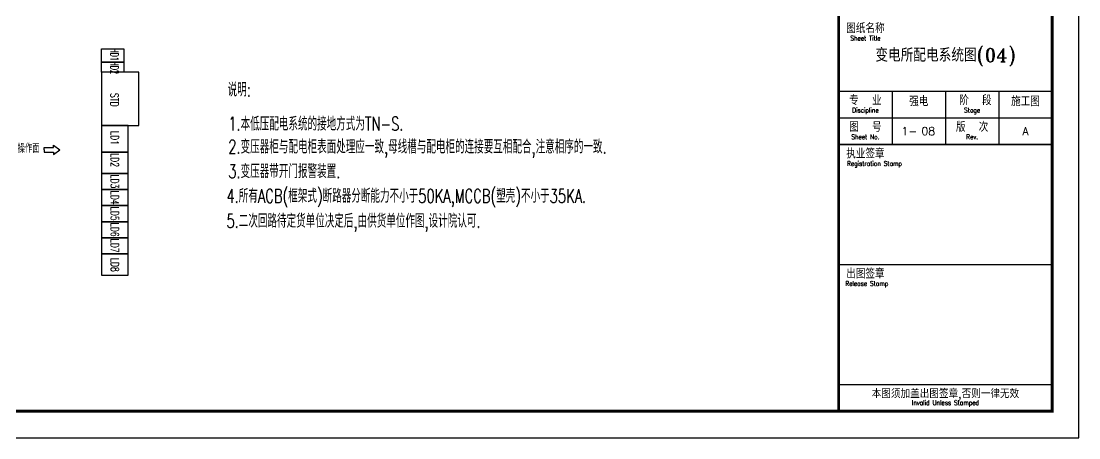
# Model space of a CAD drawing. Extents: x -336391 to 664021, y -458009 to -178412.
# Drawn here: x 499613 to 539259, y -458009 to -442387 of the extents above; entities that cross this region are included whole.
import ezdxf
from ezdxf.enums import TextEntityAlignment as Align

# ---------------------------------------------------------------- set-up
doc = ezdxf.new("R2010")
doc.units = 0
doc.header["$LTSCALE"] = 1000
doc.header["$MEASUREMENT"] = 0
for name, color, linetype in [('A-墙线', 7, 'CONTINUOUS'), ('EQUIP-箱柜', 3, 'CONTINUOUS'), ('图框', 7, 'CONTINUOUS'), ('电气-文字', 4, 'CONTINUOUS')]:
    doc.layers.add(name, color=color, linetype=linetype)
doc.styles.add('HZ', font='tjromans.shx', dxfattribs={"width": 0.75, "bigfont": 'tjhztxt.shx'})
doc.styles.add('TKZ1_tjhts.shx', font='tjromant.shx', dxfattribs={"bigfont": 'tjhts.shx'})
doc.styles.add('TKZ2_tjkts.shx', font='tjromant.shx', dxfattribs={"bigfont": 'tjkts.shx'})

# ---------------------------------------------------------------- blocks, each defined once
blk = doc.blocks.new('tk2')
at = {"layer": '图框'}
for p, q in [((118900, 0), (118900, 84100)), ((109900, 13000), (117900, 13000)), ((111900, 13000), (111900, 11000)), ((113900, 13000), (113900, 11000)), ((115900, 13000), (115900, 11000)), ((109900, 12000), (117900, 12000)), ((109900, 6500), (117900, 6500)), ((109900, 2000), (117900, 2000)), ((0, 0), (118900, 0))]:
    blk.add_line(p, q, dxfattribs=at)
at = {"layer": '图框', "const_width": 120}
blk.add_lwpolyline([(117900, 1000), (117900, 83100), (2500, 83100), (2500, 1000)], close=True, dxfattribs=at)
at = {"layer": '图框'}
for points, const_width in [([(109900, 83100), (109900, 1000)], 100), ([(109900, 11000), (117900, 11000)], 60)]:
    blk.add_lwpolyline(points, dxfattribs=dict(at, const_width=const_width))
for s, height, style, p in [('图纸名称', 360, 'TKZ2_tjkts.shx', (110900, 15355)), ('专  业', 360, 'TKZ2_tjkts.shx', (110900, 12655)), ('强电', 360, 'TKZ1_tjhts.shx', (112900, 12616)), (' 阶  段', 360, 'TKZ2_tjkts.shx', (114900, 12655)), ('施工图', 360, 'TKZ1_tjhts.shx', (116900, 12616)), ('图  号', 360, 'TKZ2_tjkts.shx', (110900, 11655)), ('版  次', 360, 'TKZ2_tjkts.shx', (114900, 11655)), ('A', 300, 'TKZ1_tjhts.shx', (116900, 11500)), ('执业签章', 360, 'TKZ2_tjkts.shx', (110900, 10655)), ('出图签章', 360, 'TKZ2_tjkts.shx', (110900, 6155)), ('本图须加盖出图签章,否则一律无效', 300, 'TKZ2_tjkts.shx', (113900, 1643))]:
    blk.add_text(s, height=height, dxfattribs=dict(at, style=style)).set_placement(p, align=Align.MIDDLE_CENTER)
at = {"layer": '图框', "style": 'TKZ2_tjkts.shx', "width": 0.8}
for s, p in [('Sheet Title', (110900, 14985)), ('Discipline', (110900, 12285)), ('Stage', (114900, 12285)), ('Sheet No.', (110900, 11285)), ('Rev.', (114900, 11285)), ('Registration Stamp', (111241, 10285)), ('Release Stamp', (110952, 5785)), ('Invalid Unless Stamped', (113900, 1317))]:
    blk.add_text(s, height=180, dxfattribs=at).set_placement(p, align=Align.MIDDLE_CENTER)

msp = doc.modelspace()

# ---------------------------------------------------------------- linework, layer by layer
at = {"layer": 'EQUIP-箱柜'}
for points in [[(502625.8, -443929.4), (502625.8, -443429.4), (503465.8, -443429.4), (503465.8, -443929.4)], [(502625.8, -444304.4), (502625.8, -443929.4), (503465.8, -443929.4), (503465.8, -444304.4)], [(502625.8, -444304.4), (502625.8, -446304.4), (504025.8, -446304.4), (504025.8, -444304.4)], [(502625.8, -446304.4), (502625.8, -447304.4), (503625.8, -447304.4), (503625.8, -446304.4)], [(502625.8, -447304.4), (502625.8, -448104.4), (503625.8, -448104.4), (503625.8, -447304.4)], [(502625.8, -448104.4), (502625.8, -448704.4), (503625.8, -448704.4), (503625.8, -448104.4)], [(502625.8, -448704.4), (502625.8, -449304.4), (503625.8, -449304.4), (503625.8, -448704.4)], [(502625.8, -449304.4), (502625.8, -449904.4), (503625.8, -449904.4), (503625.8, -449304.4)], [(502625.8, -449904.4), (502625.8, -450504.4), (503625.8, -450504.4), (503625.8, -449904.4)], [(502625.8, -450504.4), (502625.8, -451104.4), (503625.8, -451104.4), (503625.8, -450504.4)], [(502625.8, -451104.4), (502625.8, -451904.4), (503625.8, -451904.4), (503625.8, -451104.4)]]:
    msp.add_lwpolyline(points, close=True, dxfattribs=at)
at = {"layer": '电气-文字'}
for p, q in [((500480.7, -447214.6), (500480.7, -447128.4)), ((500480.7, -447128.4), (500827.6, -447128.4)), ((500480.7, -447128.4), (500827.6, -447128.4)), ((500480.7, -447214.6), (500480.7, -447128.4)), ((500480.7, -447214.6), (500480.7, -447300.8)), ((500480.7, -447214.6), (500480.7, -447300.8)), ((500827.6, -447128.4), (500827.6, -447037.7)), ((500827.6, -447128.4), (500827.6, -447037.7)), ((500827.6, -447037.7), (501059.5, -447214.6)), ((500827.6, -447037.7), (501059.5, -447214.6)), ((500827.6, -447391.5), (501059.5, -447214.6)), ((500827.6, -447391.5), (501059.5, -447214.6)), ((500480.7, -447300.8), (500827.6, -447300.8)), ((500480.7, -447300.8), (500827.6, -447300.8)), ((500827.6, -447300.8), (500827.6, -447391.5)), ((500827.6, -447300.8), (500827.6, -447391.5))]:
    msp.add_line(p, q, dxfattribs=at)

# ---------------------------------------------------------------- block references
at = {"layer": 'A-墙线'}
msp.add_blockref('tk2', (420359.4, -458008.9), dxfattribs=at)

# ---------------------------------------------------------------- texts
at = {"layer": '图框', "style": 'TKZ1_tjhts.shx'}
for s, height, p in [('变电所配电系统图(04)', 500, (534259.4, -443658.9)), ('1-', 300, (532905.7, -446508.9)), ('08', 300, (533614.7, -446508.9))]:
    msp.add_text(s, height=height, dxfattribs=at).set_placement(p, align=Align.MIDDLE_CENTER)
at = {"layer": '电气-文字', "style": 'HZ'}
for s, width, p in [('HD1', 0.5, (503114.7, -443641.5)), ('HD2', 0.5, (503114.7, -444130.5)), ('STD', 0.7, (503114.7, -445337.3)), ('LD1', 0.7, (503123, -446767.4)), ('LD2', 0.7, (503123, -447592.6)), ('LD3', 0.7, (503123, -448392.6)), ('LD4', 0.7, (503123, -449004.1)), ('LD5', 0.7, (503123, -449604.1)), ('LD6', 0.7, (503123, -450204.1)), ('LD7', 0.7, (503123, -450804.1)), ('LD8', 0.7, (503128.7, -451522))]:
    msp.add_text(s, height=300, rotation=270, dxfattribs=dict(at, width=width)).set_placement(p, align=Align.MIDDLE)
at = {"layer": '电气-文字', "style": 'HZ', "width": 0.7}
for s, p in [('说明:', (507353.8, -445211.5)), ('1.本低压配电系统的接地方式为TN-S.', (507377.7, -446491.5)), ('2.变压器柜与配电柜表面处理应一致,母线槽与配电柜的连接要互相配合,注意相序的一致.', (507377.7, -447349.9)), ('3.变压器带开门报警装置.', (507377.7, -448269.3)), ('4.所有ACB(框架式)断路器分断能力不小于50KA,MCCB(塑壳)不小于35KA.', (507309.2, -449193)), ('5.二次回路待定货单位决定后,由供货单位作图,设计院认可.', (507309.2, -450131.1))]:
    msp.add_text(s, height=512, dxfattribs=at).set_placement(p)
msp.add_text('操作面', height=300, dxfattribs=at).set_placement((499891.4, -447319.1), align=Align.CENTER)

doc.saveas('drawing.dxf')
